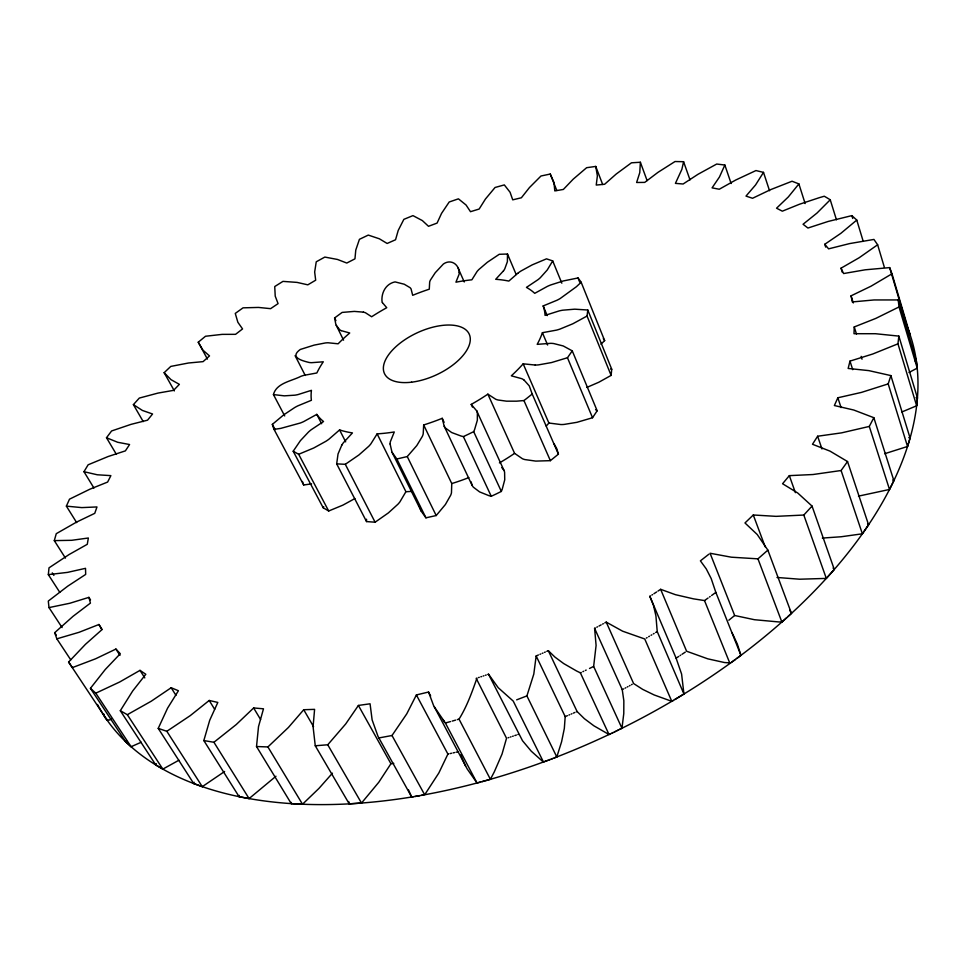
<?xml version="1.0" encoding="UTF-8"?>
<svg xmlns="http://www.w3.org/2000/svg" width="966" height="966" viewBox="0 0 966 966"><rect width="100%" height="100%" fill="white"/><g stroke="black" fill="none" stroke-linecap="round" stroke-linejoin="round"><path stroke-width="1.45" d="M291.249 802.396L291.261 803.627L302.515 804.231L318.961 788.401L332.449 773.162M390.095 444.01L391.967 452.1L421.285 511.304L425.946 517.824L436.197 515.542L445.398 504.518L450.687 495.232A26.722 14.768 -26.2 0 0 451.472 492.805L451.762 483.555L423.676 424.955A125.797 62.295 -25 0 0 442.223 418.314L444.106 422.323M538.448 654.972L536.166 655.95L533.8 674.087L526.905 695.906L516.665 699.843M174.363 390.904L164.148 372.683L170.777 366.416L188.515 362.999L203.077 361.634L209.513 355.923L202.981 350.199L198.259 342.205L205.504 336.253L222.168 334.369L235.559 334.333L242.551 328.935L237.865 322.282L235.269 313.419L243.046 307.84L258.477 307.43L270.613 308.661L278.075 303.626L275.225 296.151L274.73 286.552L282.953 281.384L297.057 282.398L307.816 284.837L315.677 280.2L314.662 272.014L316.244 261.798L324.83 257.077L337.472 259.456L346.782 263.042L354.957 258.84L355.778 250.061L359.424 239.326L368.288 235.088L379.372 238.795L387.149 243.468L395.553 239.749L398.209 230.451L403.86 219.342L412.953 215.623L422.359 220.586L428.506 226.298L437.079 223.086L441.547 213.389L449.202 201.991L458.427 198.839L466.059 205.009L470.502 211.699L479.16 209.03L485.439 199.032L495.051 187.489L504.324 184.917L510.072 192.246L512.729 199.841L521.386 197.764L529.453 187.561L540.996 175.993L550.246 174.049L553.989 182.477L554.798 190.906L563.359 189.445L573.2 179.169L586.628 167.698L595.744 166.43L597.374 175.872L596.239 185.061L604.619 184.264L616.211 174.025L631.462 162.807L640.373 162.252L639.77 172.648L636.618 182.502L644.72 182.393L658.003 172.334L675.017 161.527L681.984 161.672L683.59 161.72L681.875 169.34L675.415 183.371L683.119 183.999L698.044 174.266L716.712 164.039L724.85 165.029L719.453 177.007L712.075 187.863L719.272 189.239L735.742 180.014L755.955 170.559L763.502 172.371L755.569 184.941L745.993 196.098L752.562 198.272L770.457 189.71L792.048 181.234L798.882 183.914L788.341 196.919L776.555 208.209L782.339 211.18L799.425 204.261L819.313 197.68L824.276 196.231L826.908 197.764L830.241 199.781L817.031 213.027L803.06 224.257L807.926 228.036L828.188 221.443L851.855 215.623L856.77 220.067L840.891 233.313L824.795 244.265L828.587 248.854L849.669 243.577L873.928 239.435L877.635 244.772L859.148 257.753L841.036 268.174L843.62 273.547L865.21 269.804L889.662 267.606L891.992 273.801L871.018 286.202L851.07 295.825L852.302 301.935L874.037 299.955L898.223 299.943L899.02 306.947L875.776 318.418L854.246 326.943L853.992 333.705L875.438 333.717L898.851 336.108L917.422 397.92L916.637 405.78L901.87 411.975M291.261 803.627L256.521 746.537L258.514 726.613L263.489 708.803L253.647 707.957L236.247 724.548L213.921 742.274L203.838 740.56L209.719 720.25L217.821 702.439L209.211 700.459L190.29 715.601L166.828 731.298L158.231 728.376L167.577 708.163L178.42 690.738L171.175 687.732L151.288 701.183L127.319 714.683L120.315 710.71L132.68 690.992L145.818 674.28L139.998 670.368L119.675 681.996L95.803 693.177L90.43 688.323L105.294 669.462L120.279 653.716L115.92 649.055L95.634 658.776L72.365 667.615L68.598 662.048L85.467 644.31L101.853 629.76L98.943 624.495L79.103 632.283L56.861 638.828L54.676 632.694L73.054 616.308L90.418 603.098L88.908 597.362L69.854 603.255L49 607.59L48.3 601.057L67.729 586.169L85.684 574.408L85.515 568.334L67.535 572.379L48.324 574.625L49.012 567.839L69.081 554.544L87.278 544.305L88.353 538.002L71.677 540.308L54.301 540.622L56.27 533.679L76.616 522.063L94.753 513.344L96.974 506.945L81.76 507.609L66.376 506.136L69.504 499.168L89.814 489.231L107.624 482.058L110.885 475.634L97.276 474.777L83.97 471.698L88.135 464.791L108.12 456.532L125.387 450.868L129.577 444.529L117.671 442.271L106.489 437.731L111.585 430.969L131.014 424.364L147.532 420.186L152.568 413.991L142.425 410.453L133.393 404.621L139.297 398.077L157.977 393.09L173.59 390.349L179.374 384.359L171.018 379.662L164.148 372.683M366.537 519.213L366.537 521.58L375.098 522.208L388.368 512.91L397.871 504.276A26.36 14.321 -27.1 0 0 399.936 501.837L405.913 491.706A123.298 64.517 -25 0 0 412.132 491.332M423.676 424.955L423.205 433.891A27.29 14.285 -26.1 0 1 422.335 436.39L416.793 445.58L407.254 456.556L396.833 458.995L392.111 452.402M518.331 272.823A25.261 12.172 -22.9 0 1 521.06 270.963L532.242 264.853L546.502 258.84L552.709 260.917L547.251 269.973L540.344 277.677A25.068 12.003 -23.1 0 1 537.99 279.693L526.446 287.397A125.797 62.295 -25 0 1 534.729 293.338L547.372 286.383A25.877 12.763 -22.7 0 1 550.741 284.946L563.263 280.961L578.03 277.966L580.24 280.889L581.158 282.265L576.376 286.745L560.171 298.53A25.671 12.558 -22.7 0 1 557.02 300.233L543.17 305.932A125.797 62.295 -25 0 1 545.065 315.375L559.205 310.907A26.493 13.391 -22.7 0 1 562.695 310.195L574.734 309.18L587.787 310.014L611.732 369.241L611.116 375.4L598.811 382.246L586.797 387.438M587.787 310.014L587.05 316.039L611.116 375.4M898.851 336.108L897.957 343.824L916.637 405.78M619.544 729.439L621.959 728.255L623.782 713.56L623.843 700.785L622.249 689.664L594.597 628.347L595.334 627.972M275.962 776.241L249.095 798.592L239.097 796.672L239.339 795.404M621.959 728.255L593.643 666.431L596.094 645.421L594.597 628.347M476.963 678.084C472.277 691.499 466.94 706.52 459.031 719.127L457.316 719.622M897.957 343.824L872.757 354.003L849.983 361.103L848.148 368.444L868.82 370.618L890.881 375.593L910.081 438.057L907.533 446.473L884.639 453.73M284.704 415.935L273.45 394.587C276.373 382.995 291.466 381.196 301.018 376.269A25.321 12.232 -27.1 0 1 304.205 375.291L316.848 372.973A125.797 62.295 -25 0 1 323.284 361.803L311.559 362.685A24.633 11.628 -26.4 0 1 309.096 362.467C301.947 360.68 289.232 357.396 300.293 349.463L314.143 345.116L325.288 342.966A24.778 11.749 -26.6 0 1 328.078 342.773L338.124 343.799A125.797 62.295 -25 0 1 349.74 332.992L341.24 330.65M890.881 375.593L888.189 383.9L907.533 446.473M224.607 771.508L202.28 786.662L193.719 783.547L194.178 782.279M554.303 757.924L556.802 756.958L561.584 741.803L564.337 728.449L565.195 716.615L536.166 655.95M416.382 694.94L447.91 754.072L438.818 773.029L424.678 794.764L392.003 735.512L406.783 713.814L416.382 694.94L428.554 692.03L430.643 695.979M442.223 418.314L444.191 426.187L472.193 485.512A26.867 14.937 -24.7 0 0 473.437 487.238L479.595 491.899L488.953 495.667L491.259 496.283L496.319 493.904L501.342 491.428L502.211 489.291L504.735 479.812L504.602 472.265A26.867 14.949 -25.1 0 0 503.926 470.261L501.789 467.556M888.189 383.9L861.455 392.401L837.848 397.775L834.37 405.539L853.751 410.019L873.844 417.698L893.864 480.645L889.505 489.46L858.484 496.138M444.227 426.284L444.288 426.404A27.434 14.466 -24.8 0 0 445.531 428.107L451.665 432.539L461.06 436.028L463.378 436.596L468.558 434.157L473.678 431.645L474.608 429.532L477.349 420.21L477.373 412.832A27.446 14.466 -25.1 0 0 476.733 410.9M873.844 417.698L869.291 426.429L889.505 489.46M178.939 760.218L162.819 769.105L155.78 764.951L156.444 763.72M354.896 498.553L342.942 505.109L328.681 511.002L323.187 507.754L323.743 506.727M485.379 780.721L490.402 779.308L494.35 771.749L502.03 754.084L506.534 738.265L476.19 678.337M393.79 763.369L390.928 763.72L378.781 782.267L361.501 803.06L349.221 803.857L315.266 745.776L313.081 726.734L314.59 709.358L303.722 709.732L288.399 727.483L267.908 746.935L256.521 746.537M323.187 507.754L293.193 451.231L300.402 440.653L308.528 431.995A26.553 13.452 -27.2 0 1 311.161 429.773L323.538 421.526A125.797 62.295 -25 0 1 316.8 414.378L303.735 421.562A25.732 12.63 -27.3 0 1 300.329 423.011L280.683 428.397L274.03 429.375L273.438 427.841L272.34 424.376L283.787 414.8L294.69 407.555A25.937 12.824 -27.3 0 1 297.854 405.853L311.39 400.286A125.797 62.295 -25 0 1 311.45 390.324L298.132 394.539A25.128 12.063 -27 0 1 294.944 395.166L284.33 395.843L273.45 394.587M413.291 796.745L411.673 797.01L378.008 736.37L372.127 719.887L370.063 703.791L358.398 705.446L345.695 723.969L327.74 744.774L315.266 745.776M341.795 445.145L338.04 453.96L336.675 463.873L366.537 521.58M390.107 444.01A27.362 14.381 -25.8 0 1 390.336 441.776L394.285 431.959A125.797 62.295 -25 0 1 377.138 433.855L370.859 443.889A26.915 13.85 -26.9 0 1 368.722 446.316L358.941 454.938L345.309 464.308L336.675 463.873M869.291 426.429L841.555 432.865L817.634 436.234L812.491 444.263L830.023 451.134L847.532 461.543L868.567 524.804L862.372 533.8L841.157 536.758L822.332 538.074M587.05 316.039L572.814 323.791L560.038 329.056A26.299 13.186 -22.7 0 1 556.537 330.118L542.397 332.702A125.797 62.295 -25 0 1 537.168 344.355L550.717 343.328A27.012 13.959 -23.2 0 1 553.687 343.546L563.238 345.961L572.258 350.863L597.157 410.791L592.544 417.735L576.907 422.323L564.096 424.424A26.299 14.261 -22.9 0 1 560.848 424.545L548.893 423.036A123.298 64.517 -25 0 1 546.237 426.066M572.258 350.863L567.465 357.734L551.55 362.552L538.533 364.87A26.855 13.79 -23 0 1 535.236 365.051M141.241 742.238L131.086 746.718L125.64 741.695L126.461 740.499M847.532 461.543L841.108 470.514L812.998 474.523L789.343 475.634L782.569 483.737L797.723 492.998L812.044 506.087L834.286 569.445L826.316 578.405L799.655 579.214L777.002 577.463M503.479 270.854L495.715 279.295A125.797 62.295 -25 0 1 508.828 281.082L518.331 272.823M103.845 714.031C104.014 717.098 107.552 722.508 111.452 718.897M812.044 506.087L803.809 515.047L776.048 516.351L753.287 514.987L744.979 522.956L757.247 534.536L767.861 550.125L791.468 613.374L787.906 616.634M581.158 282.265L604.644 340.6L600.973 344.21M786.71 617.721L781.868 622.044L778.524 621.923L754.458 619.713L734.667 615.499L710.07 553.252L731.322 557.189L757.96 558.843L767.861 550.125M341.807 445.145A27.06 14.007 -26.7 0 1 343.413 442.718L352.457 432.913A125.797 62.295 -25 0 1 339.585 429.918L328.947 439.192A26.36 13.258 -27.3 0 1 325.868 441.305L313.757 447.983L298.663 454.286L293.193 451.231M553.989 443.66L556.706 448.502L558.408 454.153L550.379 460.661L535.744 461.096L524.888 459.575A26.686 14.719 -23.7 0 1 522.401 458.717L514.588 453.356L487.866 394.152A125.797 62.295 -25 0 1 471.215 404.404L472.446 407.084M523.958 379.952L529.247 385.857L532.206 394.019L526.579 398.523L523.946 400.552L516.605 401.168L506.498 401.168L498.154 400.009A27.265 14.249 -23.8 0 1 495.667 399.224L487.866 394.152M734.667 615.499L728.835 620.232M708.875 554.206L700.41 560.86L706.267 568.914L711.193 578.562L715.842 592.387L740.946 655.334L736.853 658.389M343.558 340.177L335.842 324.431L334.598 317.947L342.133 312.416L354.365 311.402L363.385 312.139M715.842 592.387L711.616 595.479M735.476 659.404L732.023 661.927M709.491 597.012L710.203 596.505M657.967 591.083L660.647 589.32L686.609 651.229L707.776 658.836L724.452 662.531L730.622 662.942M708.066 598.039L704.504 600.574L693.479 598.848L675.403 594.67L660.647 589.32M685.305 652.098L682.032 654.284M680.064 655.576L680.716 655.141M891.992 273.801L909.875 334.103L908.656 334.9M656.614 591.965L653.922 593.728M678.748 656.445L676.103 658.16L681.598 674.051L683.94 694.023L674.836 699.517M651.893 595.032L652.569 594.597M676.103 658.16L649.852 596.336L650.529 595.901M649.852 596.336L653.427 605.199L655.914 615.825L657.23 631.571L655.685 632.501M653.354 633.901L654.127 633.442M651.024 635.302L651.796 634.831M648.669 636.679L649.454 636.22M673.314 700.422L671.781 701.328L654.163 694.952L642.716 689.386L633.599 683.542L606.237 622.116L604.788 622.913M646.326 638.067L647.111 637.608M631.486 684.701L632.187 684.314M898.223 299.943L916.348 360.97L917.217 368.131L908.958 372.49M629.361 685.86L630.073 685.474M602.615 624.084L603.339 623.698M627.236 687.007L627.948 686.621M601.166 624.869L598.98 626.04M625.099 688.154L625.811 687.768M596.795 627.2L597.519 626.813M623.674 688.903L622.249 689.664M593.643 666.431L589.514 668.46M617.117 730.634L617.926 730.236M614.69 731.805L615.511 731.407M585.36 670.464L586.193 670.066M612.263 732.977L613.072 732.578M582.872 671.66L583.706 671.261M610.645 733.749L609.015 734.51L593.885 725.804L584.345 718.656L577.076 711.495L548.326 650.686L546.804 651.362M548.326 650.686L554.979 657.122L563.697 663.57L576.63 671.02L580.373 672.843L581.206 672.445M576.34 711.821L577.076 711.495M544.534 652.352L545.283 652.026M574.855 712.473L573.369 713.125M542.252 653.342L543.013 653.016M571.148 714.079L571.884 713.765M539.97 654.32L540.731 653.994M568.914 715.045L569.662 714.719M567.428 715.673L565.195 716.615M551.803 758.878L552.637 758.564M549.304 759.819L550.137 759.505M547.625 760.447L543.447 761.993L542.421 761.196L531.215 751.15L522.521 740.741L488.53 674.196L487.758 674.461M485.439 675.258L486.212 674.993M517.848 734.546L518.609 734.293M483.133 676.031L483.906 675.777M516.351 735.054L514.842 735.561M480.814 676.816L481.587 676.55M478.508 677.577L479.281 677.323M512.572 736.309L513.32 736.056M510.302 737.058L511.062 736.804M508.044 737.783L508.792 737.541M455.614 720.117L452.197 721.095M450.494 721.578L445.374 722.991L434.302 706.846M483.712 781.192L482.034 781.639M480.368 782.098L477.023 782.991L467.182 768.948L433.48 705.289L428.554 692.03M458.355 751.681L456.109 752.212M454.612 752.562L453.126 752.9M451.629 753.238L450.144 753.577M447.91 754.072L448.659 753.903M392.003 735.512L378.757 737.964M423.048 795.054L421.418 795.356M311.595 483.881L303.686 484.98L274.03 429.375M419.787 795.634L418.169 795.924M416.539 796.201L414.921 796.479M516.17 274.501L507.5 254.034L499.265 254.287L487.359 262.257L478.895 269.49A24.73 11.713 -23.5 0 0 477.059 271.506L471.867 279.802A125.797 62.295 -25 0 0 455.928 282.193L459.104 274.235A24.307 11.338 -24.4 0 0 459.224 272.484M535.176 365.039L523.174 363.82A125.797 62.295 -25 0 1 511.316 375.822L521.821 378.708A27.35 14.345 -24.1 0 1 523.826 379.867M914.899 360.873L916.348 360.97M610.548 369.036L611.732 369.241M916.034 397.678L917.422 397.92M908.789 437.658L910.081 438.057M892.693 480.078L893.864 480.645M595.599 409.644L597.157 410.791M606.237 622.116L622.635 631.196L644.757 638.985L671.781 701.328M867.565 524.055L868.567 524.804M833.078 568.093L834.286 569.445M471.215 404.404L476.721 410.9M603.327 338.607L604.644 340.6M68.598 662.048L107.226 720.322M95.803 693.177L131.086 746.718M54.676 632.694L56.306 635.157M90.43 688.323L125.64 741.695M56.861 638.828L70.747 659.838M120.315 710.71L155.78 764.951M49 607.59L62.09 627.562M127.319 714.683L162.819 769.105M48.324 574.625L59.771 592.315M52.261 572.874L53.891 575.398M158.231 728.376L193.719 783.547M115.92 649.055L119.977 655.383M98.943 624.495L102.142 629.482M166.828 731.298L202.28 786.662M54.301 540.622L65.447 558.106M88.908 597.362L90.526 599.886M139.998 670.368L144.791 677.903M171.175 687.732L175.969 695.375M203.838 740.56L239.097 796.672M66.376 506.136L76.676 522.618M213.921 742.274L249.095 798.592M209.211 700.459L214.669 709.31M83.97 471.698L93.931 488.023M267.908 746.935L302.515 804.231M253.647 707.957L260.591 719.525M106.489 437.731L116.391 454.358M303.722 709.732L313.564 726.686M133.393 404.621L143.222 421.599M327.74 744.774L361.501 803.06M789.729 610.258L791.468 613.374M731.793 632.368L732.228 633.153M358.398 705.446L390.928 763.72M198.259 342.205L207.424 359.086M732.663 633.938L737.36 644.129L740.946 655.334M272.34 424.376L275.165 429.665M488.53 674.196L498.215 687.695L513.248 701.111L543.447 761.993M445.374 722.991L477.023 782.991M443.153 719.706L444.541 722.339M298.663 454.286L328.681 511.002M382.415 302.612L386.738 307.719A125.797 62.295 -25 0 0 371.644 316.751L365.45 312.743A24.404 11.423 -25.9 0 0 363.385 312.151M459.031 719.127L490.402 779.308M465.588 766.05L461.458 756.716M316.8 414.378L321.618 423.736M345.309 464.308L375.098 522.208M295.089 355.645L305.244 375.448M339.585 429.918L345.671 441.848M377.138 433.855L405.913 491.706M336.277 325.397L339.658 329.684A24.331 11.363 -25.7 0 0 341.191 330.638M396.833 458.995L425.946 517.824M334.598 317.947L335.926 320.64M526.905 695.906L556.802 756.958M407.254 456.556L436.197 515.542M411.673 797.01L408.521 789.922M421.128 510.99L419.304 505.761M459.236 272.484C458.826 264.201 450.844 258.779 443.418 263.984L435.231 272.738L430.413 280.08A24.379 11.399 -24.1 0 0 429.677 281.987L429.278 289.184A125.797 62.295 -25 0 0 412.687 295.306L411.069 288.955A24.235 11.29 -25.2 0 0 410.007 287.639L404.235 284.221L395.07 281.903C386.086 283.666 381.353 292.384 381.968 301.042A24.235 11.278 -24.9 0 0 382.391 302.587M463.378 436.596L491.259 496.283M472.084 485.294L471.154 481.913M580.373 672.843L609.015 734.51M473.678 431.645L501.342 491.428M476.842 411.166L504.047 470.539M458.198 268.258L464.26 281.975M523.946 400.552L550.379 460.661M532.206 394.019L558.408 454.153M523.174 363.82L548.893 423.036M657.23 631.571L683.94 694.023M542.397 332.702L547.613 345.019M567.465 357.734L592.544 417.735M543.17 305.932L547.227 315.616M552.709 260.917L561.838 283.207M303.686 484.98L302.394 481.466M704.504 600.574L729.934 663.437M578.03 277.966L579.709 282.12M907.497 327.715L908.269 329.696M550.246 174.049L556.79 190.471M595.744 166.43L602.663 184.482M757.96 558.843L781.868 622.044M908.571 330.493L909.875 334.103M753.287 514.987L765.205 546.889M640.373 162.252L647.111 180.594M803.809 515.047L826.316 578.405M789.343 475.634L795.392 492.66M683.59 161.72L690.014 179.893M817.634 436.234L821.969 448.961M724.85 165.029L731.141 183.528M841.108 470.514L862.372 533.8M461.217 756.004L460.842 754.844M837.848 397.775L841.084 407.616M763.502 172.371L769.54 190.737M849.983 361.103L852.724 369.676M798.882 183.914L805.137 203.56M861.141 356.357L862.034 359.195M824.795 244.265L825.688 247.103M854.246 326.943L856.468 333.995M851.07 295.825L853.304 302.962M841.036 268.174L842.352 272.4M830.241 199.781L836.447 219.801M856.77 220.067L863.23 241.391M851.855 215.623L852.712 218.449M899.02 306.947L917.217 368.131M877.635 244.772L884.385 267.377M889.662 267.606L907.074 326.291M349.221 803.857L348.714 801.514M507.5 254.034L507.379 261.689L504.783 268.838A24.597 11.592 -23.7 0 1 503.491 270.854M906.82 326.061A446.872 250.387 -25 0 1 605.911 735.971A446.872 250.387 -25 0 1 97.469 704.456M514.588 453.356A123.298 64.517 -25 0 1 499.398 462.907M468.824 477.59A123.298 64.517 -25 0 1 451.762 483.555M411.576 382.186A46.73 23.112 -25 0 0 469.705 335.395A46.73 23.112 -25 0 0 399.212 343.86A46.73 23.112 -25 0 0 411.576 382.186"/></g></svg>
